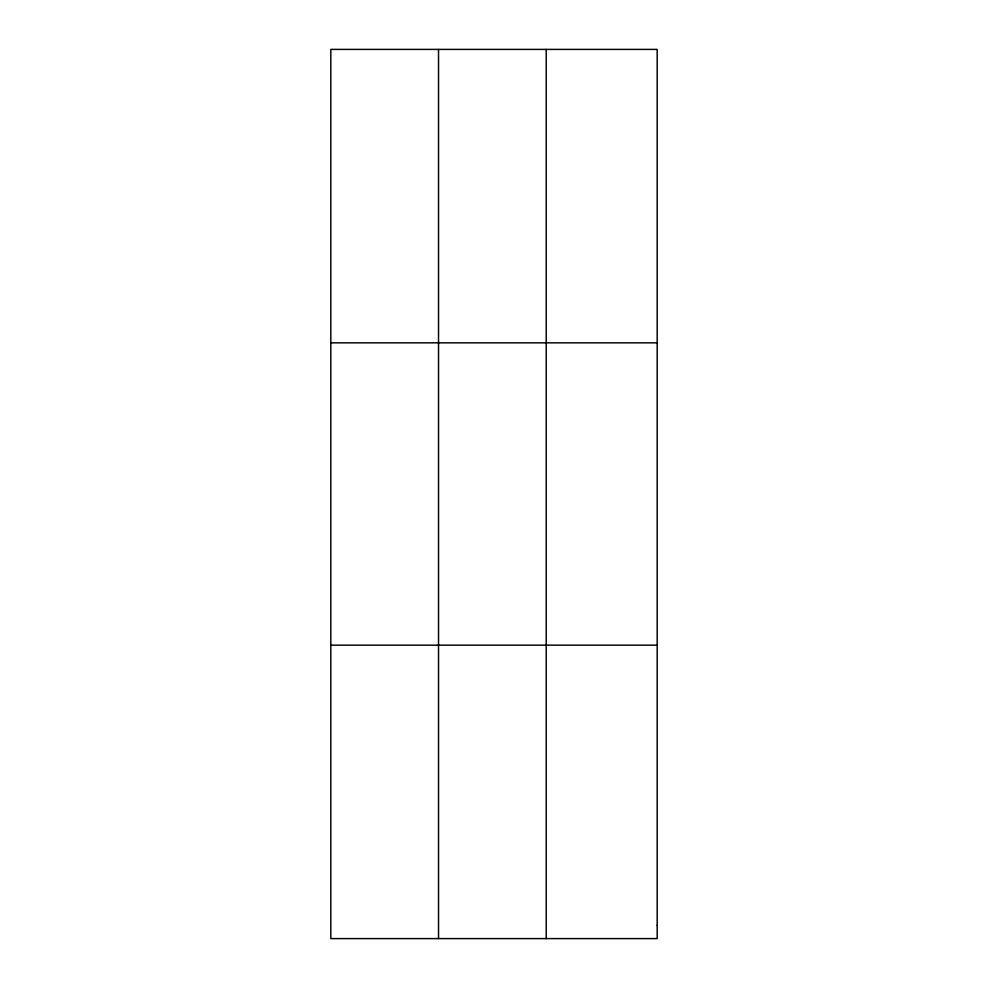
<?xml version="1.0" encoding="UTF-8"?>
<svg xmlns="http://www.w3.org/2000/svg" width="988" height="988" viewBox="0 0 988 988"><rect width="100%" height="100%" fill="white"/><g stroke="black" fill="none" stroke-linecap="round" stroke-linejoin="round"><path stroke-width="1.48" d="M438.524 938.6L438.524 49.4M546.216 938.6L546.216 49.4M330.819 342.836L657.181 342.836M330.819 645.164L657.181 645.164M657.181 925.262L657.181 938.6L330.819 938.6L330.819 49.4L657.181 49.4L657.181 925.262"/></g></svg>
